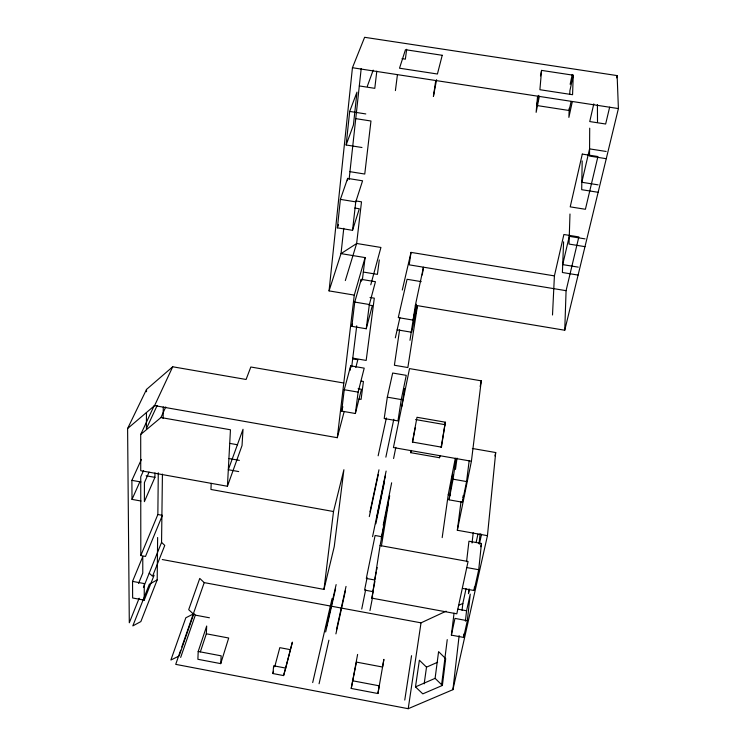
<?xml version="1.0" encoding="UTF-8"?>
<svg xmlns="http://www.w3.org/2000/svg" width="746" height="746" viewBox="0 0 746 746"><rect width="100%" height="100%" fill="white"/><g stroke="black" fill="none" stroke-linecap="round" stroke-linejoin="round"><path stroke-width="1.12" d="M144.239 600.148L144.267 583.577L132.536 581.386L132.639 597.975L144.239 600.148L154.124 575.194M146.458 412.491L146.412 428.633L157.136 405.544M146.514 391.734L146.514 389.431L172.718 366.78L246.087 379.472L250.824 367.004L343.766 383.015M589.704 128.181L589.527 156.073L606.265 158.693M149.051 472.125L144.416 482.615L144.388 501.638L154.916 477.356L154.954 472.917M157.201 579.866L149.368 584.221L132.807 625.913L140.854 621.586L157.201 579.866L157.63 537.502M157.854 514.516L162.386 515.337L145.507 556.441L140.808 555.574L157.854 514.516L158.283 472.787M143.437 587.54L161.556 542.389L162.423 474.083M163.132 418.525L163.281 406.943M582.178 160.931L581.693 189.689L598.133 192.291M569.981 214.009L569.03 244.073L584.976 246.656M573.236 75.206L572.574 94.714L539.899 89.707L541.568 70.394L573.236 75.206L569.907 90.658L569.776 93.959M409.974 340.325L415.373 305.3L564.75 330.236L566.083 290.67L578.84 236.92L563.883 234.505L554.409 275.889L552.506 314.989M198.194 651.482L197.886 659.287L220.732 663.632L228.696 638.017L206.334 633.802L206.679 626.025L198.194 651.482L221.161 655.837L220.732 663.632M563.594 241.816L562.4 272.504L578.103 275.078M569.226 108.291L568.881 117.392L572.341 101.493M211.211 483.352L210.941 489.469L333.509 511.523L343.906 469.71L334.245 546.622L323.978 589.396L162.264 559.537M227.427 486.261L230.458 429.78L160.94 417.536L140.705 434.48L140.733 470.698L227.427 486.261L242.03 445.558L243.028 429.276L228.323 469.719L238.701 471.575M537.558 96.253L536.132 112.338L539.321 96.43M272.924 673.554L273.651 665.796L285.737 668.09L292.385 642.147L283.583 675.587L272.924 673.554L273.521 671.307M180.635 650.251L175.72 664.36L408.211 708.7L452.925 689.668L487.446 535.665L495.708 452.542L472.358 448.467M329.061 290.893L341.015 253.621L365.102 257.584L354.275 295.099L329.061 290.893L352.438 67.727L364.617 37.3L617.138 75.598L618.397 108.571L564.75 330.236M462.501 588.389L474.083 590.515L478.727 569.73L481.459 543.47L468.945 541.214L466.567 561.71M337.388 227.847L340.39 199.378L347.636 178.406L362.575 180.802L355.767 201.868L352.532 230.318L337.388 227.847L338.47 224.63M346.144 144.994L349.688 111.424L356.98 92.122L353.418 125.03L346.144 144.994L361.969 147.503M474.083 590.515L474.447 587.074M479.053 543.806L480.135 533.595M347.394 180.644L347.636 178.406M343.775 228.285L341.015 253.621L356.728 243.485L380.926 247.458L370.771 284.785M349.109 179.469L361.204 68.567M454.044 613.184L451.377 635.135L463.602 637.41L467.341 620.691L470.25 594.124L466.567 610.769L465.401 621.194M463.602 637.41L463.993 633.941M468.973 589.079L468.46 593.676L469.439 589.247M472.05 542.995L473.216 532.756M452.925 689.668L459.144 635.62M462.054 610.321L462.856 603.421L466.064 588.669M376.805 71.14L374.79 88.336L359.311 85.939M139.157 598.217L129.3 622.779L127.603 428.53L154.581 405.619L337.285 437.697L354.275 295.099M341.677 411.121L344.242 389.729L350.695 365.838L364.207 368.151L358.117 392.126L355.376 413.508L341.677 411.121L342.852 406.729M351.842 326.338L354.751 302.065L361.241 279.349L375.452 281.708L369.354 304.517L366.239 328.762L351.842 326.338L352.457 324.137M350.154 370.286L350.695 365.838M360.961 281.624L361.241 279.349M323.978 589.396L333.509 511.523M351.683 367.013L356.728 325.843M362.351 279.983L365.102 257.584M471.407 461.233L481.282 380.842L409.526 368.599L393.431 447.544L471.407 461.233L457.335 530.257L487.446 535.665M452.635 474.316L449.064 499.839L462.371 502.207L466.567 481.571L469.169 460.786M441.679 684.175L447.236 639.611M442.387 685.443L445.707 658.671L438.592 651.64L435.095 678.356L442.387 685.443L422.786 693.873L415.494 686.88L419.383 660.219L426.507 667.157L424.176 683.849M462.371 502.207L462.651 499.988M462.93 497.759L463.219 495.53M395.408 90.592L397.441 74.637M457.335 530.257L461.009 501.592M406.663 49.283L405.367 59.167L402.038 58.664M379.294 259.925L377.411 274.379L363.321 272.048M449.064 499.839L453.083 479.184L455.965 458.464M455.48 469.421L457.037 458.091M442.182 537.614L448.253 494.654L455.302 458.23M387.323 397.161L384.199 418.515L397.963 420.912L401.264 399.567L406.253 375.341L392.666 373.019L387.323 397.161L401.264 399.567M435.748 80.521L433.407 96.458L436.587 79.663M399.604 329.863L394.392 365.251L407.857 367.545L417.443 305.944M554.409 275.889L411.027 252.39L409.19 264.839L566.083 290.67M351.226 688.446L356.448 662.103L382.577 667.036L383.892 659.361L377.924 693.528L351.226 688.446L357.614 654.419M408.211 708.7L421.024 622.845L446.117 611.188M404.761 700.074L411.55 655.697M380.078 545.54L468.068 561.505L456.813 613.827L371.9 598.152L380.078 545.54L388.507 502.916L381.402 546.007M401.814 406.421L404.593 388.554M422.264 274.966L423.467 267.189L415.373 305.3M410.99 450.537L410.636 452.663L439.506 457.727L439.86 455.452M441.1 447.488L445.325 422.199L416.995 417.284L412.398 442.052L441.455 447.134L445.325 422.199M389.17 498.692L389.636 495.708L381.206 538.239M377.924 693.528L379.238 685.826L352.392 680.734M439.506 457.727L439.898 455.61M410.636 452.663L411.055 450.397M412.529 442.481L415.252 427.775M369.969 610.554L372.646 596.865M376.282 572.051L374.725 579.987L366.314 578.439L375.098 535.488L382.166 536.766M376.721 569.795L377.168 567.529M374.921 581.395L372.916 591.625L364.57 590.086L367.116 577.618M371.9 598.152L373.233 591.326M383.23 525.147L391.641 482.793M540.468 75.915L541.568 70.394M480.154 386.512L481.282 380.842M538.771 95.348L536.738 105.503L569.142 110.501L571.1 101.475M393.58 458.52L395.837 447.348M361.735 609.034L365.661 589.676M375.825 523.813L384.535 481.524M372.571 536.672L386.12 471.062M376.711 517.957L385.412 475.743M417.228 305.795L411.671 332.25L397.161 329.807M385.859 457.158L393.804 419.243M416.436 304.256L413.088 320.099L398.271 317.61L407.064 279.284L421.22 281.624M369.979 511.859L378.977 469.793M369.289 516.614L378.287 474.484M451.377 635.135L454.967 618.397L467.341 620.691M570.149 84.307L572.266 74.451M378.147 455.797L386.381 417.956M476.19 542.165L477.916 534.22M494.962 455.946L495.708 452.542M336.474 629.699L346.032 586.412M335.905 633.895L345.463 590.571M479.408 543.965L481.543 534.22M480.741 546.734L481.459 543.47M319.074 683.774L328.902 640.189M395.324 337.854L399.903 317.721M326.198 627.778L336.138 584.594M325.657 631.974L335.588 588.753M593.788 103.899L589.741 121.561L605.649 124.013L609.659 107.126M312.695 682.562L332.101 598.516M402.29 290.026L411.027 252.39M616.606 77.845L617.138 75.598M355.376 413.508L361.465 389.281L358.127 388.703M337.285 437.697L344.204 411.447M355.814 367.461L357.838 359.768L352.606 358.873M366.239 328.762L372.338 305.608L369.102 305.067M274.715 666.803L279.806 647.659L290.241 649.626M283.583 675.587L285.737 668.09M345.333 280.561L356.635 243.476L361.502 201.84L355.898 200.935M352.532 230.318L359.32 208.759L354.798 208.031M200.348 651.855L206.334 633.802M180.663 657.44L195.321 615.133L193.82 613.744L185.829 617.772L170.881 660.014L179.096 656.023L193.82 613.744M181.772 646.996L204.218 582.617L199.76 578.42L188.691 609.687L193.298 613.939M367.321 86.256L373.196 70.133M138.551 583.456L142.775 573.087L142.784 556.591L132.536 581.386M143.568 470.521L140.742 476.834L140.808 555.574M141.013 501.023L132.014 499.391L139.996 481.496M132.014 499.391L131.893 480.349L141.404 459.452M160.94 417.536L165.743 406.962M140.705 434.48L154.236 405.535M154.581 405.619L172.718 366.78M127.603 428.53L146.514 389.431M458.669 605.36L462.856 603.421M426.507 667.157L437.622 662.243M415.494 686.88L435.095 678.356M352.438 67.727L618.397 108.571M349.688 111.424L365.792 113.942M606.144 151.466L589.573 148.883L581.824 182.276L598.096 184.849M355.749 118.633L370.967 121.011L364.757 174.042L349.958 171.673M340.39 199.378L355.767 201.868M585.069 238.879L569.273 236.333L562.708 264.606L578.253 267.143M370.025 297.458L374.305 298.167L366.174 360.43L352.765 358.145M354.751 302.065L369.354 304.517M361.213 381.103L363.423 381.476L361.092 399.371L358.901 398.998M344.242 389.729L358.117 392.126M415.606 419.569L445.278 424.716M453.083 479.184L466.567 481.571M229.787 443.394L237.582 444.765M448.253 494.654L450.547 495.064M228.919 458.52L239.373 460.375M146.123 475.78L154.916 477.356M131.893 480.349L141.003 481.991M466.977 567.594L478.727 569.73M457.867 609.165L466.567 610.769M204.218 582.617L421.024 622.845M195.321 615.133L209.43 617.781M149.209 573.161L152.538 576.238L164.773 545.419L161.556 542.389M597.415 104.561L597.509 121.822M582.29 154.096L570.214 206.856L585.405 209.281L597.928 156.539L582.29 154.096M442.229 55.288L437.417 74.013L399.511 68.203L405.47 49.702L442.229 55.288"/></g></svg>
